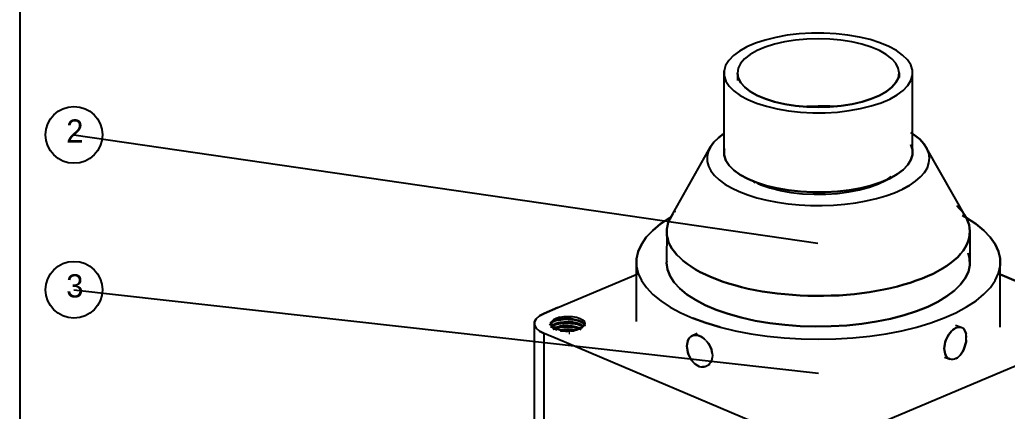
# Model space of a CAD drawing. Header units: millimetres. Extents: x 8 to 862, y 8 to 289.
# Drawn here: x 457.8 to 592.7, y 112.2 to 165.7 of the extents above; entities that cross this region are included whole.
import ezdxf

# ---------------------------------------------------------------- set-up
doc = ezdxf.new("R2010")
doc.units = ezdxf.units.MM
for name, color, linetype in [('BORDER', 7, 'Continuous'), ('NOTES', 7, 'Continuous'), ('OUTLINE', 7, 'Continuous')]:
    doc.layers.add(name, color=color, linetype=linetype)

msp = doc.modelspace()

# ---------------------------------------------------------------- linework, layer by layer
at = {"layer": 'BORDER'}
msp.add_line((457.76, 289.24), (457.76, 7.76), dxfattribs=at)
at = {"layer": 'NOTES'}
for centre in [(465.17, 149.93), (465.17, 128.76)]:
    msp.add_circle(centre, 3.88, dxfattribs=at)
at = {"layer": 'OUTLINE'}
for p, q in [((562.66, 163.53), (561.11, 163.25)), ((564.28, 163.72), (562.66, 163.53)), ((565.96, 163.82), (564.28, 163.72)), ((567.64, 163.83), (565.96, 163.82)), ((569.32, 163.74), (567.64, 163.83)), ((570.95, 163.56), (569.32, 163.74)), ((572.51, 163.29), (570.95, 163.56)), ((557.14, 161.95), (556.12, 161.38)), ((558.32, 162.46), (557.14, 161.95)), ((559.65, 162.89), (558.32, 162.46)), ((560.91, 162.31), (559.64, 161.91)), ((561.11, 163.25), (559.65, 162.89)), ((562.29, 162.63), (560.91, 162.31)), ((563.77, 162.87), (562.29, 162.63)), ((565.31, 163.01), (563.77, 162.87)), ((566.88, 163.06), (565.31, 163.01)), ((568.45, 163.01), (566.88, 163.06)), ((569.99, 162.87), (568.45, 163.01)), ((571.47, 162.64), (569.99, 162.87)), ((572.86, 162.32), (571.47, 162.64)), ((573.98, 162.94), (572.51, 163.29)), ((574.12, 161.92), (572.86, 162.32)), ((575.32, 162.51), (573.98, 162.94)), ((576.53, 162.01), (575.32, 162.51)), ((577.56, 161.45), (576.53, 162.01)), ((555.29, 160.76), (554.65, 160.1)), ((556.12, 161.38), (555.29, 160.76)), ((557.59, 160.91), (556.83, 160.32)), ((558.53, 161.44), (557.59, 160.91)), ((559.64, 161.91), (558.53, 161.44)), ((575.24, 161.45), (574.12, 161.92)), ((576.18, 160.92), (575.24, 161.45)), ((576.94, 160.33), (576.18, 160.92)), ((578.42, 160.83), (577.56, 161.45)), ((579.07, 160.17), (578.42, 160.83)), ((554.23, 159.41), (554.02, 158.7)), ((554.65, 160.1), (554.23, 159.41)), ((556.28, 159.69), (555.95, 159.04)), ((556.83, 160.32), (556.28, 159.69)), ((577.49, 159.71), (576.94, 160.33)), ((577.83, 159.06), (577.49, 159.71)), ((579.52, 159.49), (579.07, 160.17)), ((579.75, 158.78), (579.52, 159.49)), ((554.02, 158.7), (554.03, 157.99)), ((554.02, 147.85), (554.02, 158.7)), ((554.03, 157.99), (554.26, 157.28)), ((555.95, 159.04), (555.84, 158.38)), ((555.84, 158.38), (555.95, 157.72)), ((555.95, 157.72), (555.84, 158.38)), ((555.84, 158.38), (555.84, 157.34)), ((577.95, 158.39), (577.83, 159.06)), ((577.84, 157.73), (577.95, 158.39)), ((577.95, 158.39), (577.84, 157.73)), ((577.95, 158.39), (577.95, 157.77)), ((579.56, 157.36), (579.77, 158.07)), ((579.77, 158.07), (579.75, 158.78)), ((579.77, 147.22), (579.77, 158.07)), ((554.26, 157.28), (554.71, 156.6)), ((554.71, 156.6), (555.37, 155.94)), ((555.95, 157.72), (556.29, 157.06)), ((556.29, 157.06), (555.95, 157.72)), ((556.29, 157.06), (556.84, 156.44)), ((556.84, 156.44), (556.29, 157.06)), ((576.95, 156.45), (577.5, 157.08)), ((577.5, 157.08), (576.95, 156.45)), ((577.5, 157.08), (577.84, 157.73)), ((577.84, 157.73), (577.5, 157.08)), ((578.5, 156.01), (579.13, 156.67)), ((579.13, 156.67), (579.56, 157.36)), ((555.37, 155.94), (556.22, 155.32)), ((556.22, 155.32), (557.26, 154.76)), ((556.84, 156.44), (557.6, 155.85)), ((557.6, 155.85), (556.84, 156.44)), ((557.6, 155.85), (558.55, 155.32)), ((558.55, 155.32), (557.6, 155.85)), ((558.55, 155.32), (559.67, 154.85)), ((559.67, 154.85), (558.55, 155.32)), ((574.14, 154.86), (575.26, 155.33)), ((575.26, 155.33), (574.14, 154.86)), ((575.26, 155.33), (576.2, 155.86)), ((576.2, 155.86), (575.26, 155.33)), ((576.2, 155.86), (576.95, 156.45)), ((576.95, 156.45), (576.2, 155.86)), ((576.65, 154.82), (577.67, 155.39)), ((577.67, 155.39), (578.5, 156.01)), ((557.26, 154.76), (558.46, 154.26)), ((558.46, 154.26), (559.81, 153.83)), ((559.67, 154.85), (560.93, 154.45)), ((560.93, 154.45), (559.67, 154.85)), ((560.93, 154.45), (562.31, 154.13)), ((562.31, 154.13), (560.93, 154.45)), ((562.31, 154.13), (563.79, 153.9)), ((563.79, 153.9), (562.31, 154.13)), ((563.79, 153.9), (565.33, 153.76)), ((565.33, 153.76), (563.79, 153.9)), ((566.88, 153.87), (565.31, 153.82)), ((568.45, 153.83), (566.88, 153.87)), ((568.48, 153.76), (570.02, 153.91)), ((570.02, 153.91), (568.48, 153.76)), ((570.02, 153.91), (571.5, 154.14)), ((571.5, 154.14), (570.02, 153.91)), ((571.5, 154.14), (572.88, 154.46)), ((572.88, 154.46), (571.5, 154.14)), ((572.68, 153.52), (574.14, 153.88)), ((572.88, 154.46), (574.14, 154.86)), ((574.14, 154.86), (572.88, 154.46)), ((574.14, 153.88), (575.47, 154.31)), ((575.47, 154.31), (576.65, 154.82)), ((559.81, 153.83), (561.27, 153.48)), ((561.27, 153.48), (562.84, 153.21)), ((562.84, 153.21), (564.47, 153.03)), ((565.31, 153.82), (564.34, 153.74)), ((564.47, 153.03), (566.14, 152.95)), ((565.33, 153.76), (566.91, 153.71)), ((566.91, 153.71), (565.33, 153.76)), ((566.14, 152.95), (567.83, 152.95)), ((566.91, 153.71), (568.48, 153.76)), ((568.48, 153.76), (566.91, 153.71)), ((567.83, 152.95), (569.5, 153.05)), ((569.41, 153.74), (568.45, 153.83)), ((569.5, 153.05), (571.13, 153.24)), ((571.13, 153.24), (572.68, 153.52)), ((465.17, 149.93), (566.85, 135.11)), ((554, 150.1), (553.24, 149.52)), ((553.24, 149.52), (554, 150.1)), ((580.06, 149.91), (579.55, 150.24)), ((579.55, 150.24), (580.06, 149.91)), ((580.77, 149.32), (580.06, 149.91)), ((580.06, 149.91), (580.77, 149.32)), ((552.63, 148.91), (552.16, 148.28)), ((552.16, 148.28), (552.63, 148.91)), ((553.24, 149.52), (552.63, 148.91)), ((552.63, 148.91), (553.24, 149.52)), ((579.52, 148.63), (579.75, 147.93)), ((579.75, 147.93), (579.52, 148.63)), ((581.33, 148.7), (580.77, 149.32)), ((580.77, 149.32), (581.33, 148.7)), ((581.74, 148.06), (581.33, 148.7)), ((581.33, 148.7), (581.74, 148.06)), ((546.81, 138.84), (552.16, 148.28)), ((551.86, 147.63), (551.71, 146.98)), ((552.16, 148.28), (551.86, 147.63)), ((554.02, 147.85), (554.07, 148.03)), ((554.07, 148.03), (554.02, 147.85)), ((554.03, 147.14), (554.02, 147.85)), ((554.02, 147.85), (554.03, 147.14)), ((554.26, 146.43), (554.03, 147.14)), ((554.03, 147.14), (554.26, 146.43)), ((579.77, 147.22), (579.56, 146.51)), ((579.56, 146.51), (579.77, 147.22)), ((579.75, 147.93), (579.77, 147.22)), ((579.77, 147.22), (579.75, 147.93)), ((582, 147.41), (581.74, 148.06)), ((587.14, 138.54), (581.74, 148.06)), ((582.09, 146.75), (582, 147.41)), ((551.71, 146.98), (551.72, 146.31)), ((551.72, 146.31), (551.9, 145.66)), ((554.71, 145.74), (554.26, 146.43)), ((554.26, 146.43), (554.71, 145.74)), ((579.13, 145.82), (578.5, 145.16)), ((578.5, 145.16), (579.13, 145.82)), ((579.56, 146.51), (579.13, 145.82)), ((579.13, 145.82), (579.56, 146.51)), ((581.8, 145.44), (582.02, 146.09)), ((582.02, 146.09), (582.09, 146.75)), ((551.9, 145.66), (552.23, 145.01)), ((552.23, 145.01), (552.72, 144.38)), ((555.37, 145.09), (554.71, 145.74)), ((554.71, 145.74), (555.37, 145.09)), ((556.22, 144.47), (555.37, 145.09)), ((555.37, 145.09), (556.22, 144.47)), ((557.26, 143.91), (556.22, 144.47)), ((556.22, 144.47), (557.26, 143.91)), ((577.67, 144.54), (576.65, 143.97)), ((576.65, 143.97), (577.67, 144.54)), ((578.5, 145.16), (577.67, 144.54)), ((577.67, 144.54), (578.5, 145.16)), ((580.87, 144.18), (581.41, 144.8)), ((581.41, 144.8), (581.8, 145.44)), ((552.72, 144.38), (553.36, 143.78)), ((553.36, 143.78), (554.14, 143.21)), ((554.14, 143.21), (555.05, 142.67)), ((558.46, 143.41), (557.26, 143.91)), ((557.26, 143.91), (558.46, 143.41)), ((557.61, 143.79), (557.76, 143.7)), ((558.1, 143.52), (558.28, 143.44)), ((559.81, 142.98), (558.46, 143.41)), ((558.46, 143.41), (559.81, 142.98)), ((558.65, 143.28), (559.02, 143.11)), ((559.02, 143.11), (560.28, 142.68)), ((573.89, 142.8), (575.11, 143.25)), ((575.47, 143.46), (574.14, 143.02)), ((574.14, 143.02), (575.47, 143.46)), ((575.11, 143.25), (576.16, 143.76)), ((576.65, 143.97), (575.47, 143.46)), ((575.47, 143.46), (576.65, 143.97)), ((576.16, 143.76), (576.86, 144.22)), ((579.35, 143.02), (580.18, 143.58)), ((580.18, 143.58), (580.87, 144.18)), ((555.05, 142.67), (556.1, 142.18)), ((556.1, 142.18), (557.25, 141.73)), ((557.25, 141.73), (558.51, 141.34)), ((561.27, 142.63), (559.81, 142.98)), ((559.81, 142.98), (561.27, 142.63)), ((560.28, 142.68), (561.67, 142.33)), ((562.84, 142.36), (561.27, 142.63)), ((561.27, 142.63), (562.84, 142.36)), ((561.67, 142.33), (563.15, 142.07)), ((564.47, 142.18), (562.84, 142.36)), ((562.84, 142.36), (564.47, 142.18)), ((563.15, 142.07), (564.72, 141.89)), ((566.14, 142.09), (564.47, 142.18)), ((564.47, 142.18), (566.14, 142.09)), ((564.72, 141.89), (566.32, 141.81)), ((567.83, 142.1), (566.14, 142.09)), ((566.14, 142.09), (567.83, 142.1)), ((566.32, 141.81), (567.94, 141.82)), ((569.5, 142.19), (567.83, 142.1)), ((567.83, 142.1), (569.5, 142.19)), ((567.94, 141.82), (569.53, 141.93)), ((571.13, 142.38), (569.5, 142.19)), ((569.5, 142.19), (571.13, 142.38)), ((569.53, 141.93), (571.08, 142.13)), ((571.08, 142.13), (572.54, 142.42)), ((572.68, 142.66), (571.13, 142.38)), ((571.13, 142.38), (572.68, 142.66)), ((572.54, 142.42), (573.89, 142.8)), ((574.14, 143.02), (572.68, 142.66)), ((572.68, 142.66), (574.14, 143.02)), ((576.12, 141.59), (577.31, 142.02)), ((577.31, 142.02), (578.39, 142.5)), ((579.35, 143.02), (578.39, 142.5)), ((578.39, 142.5), (579.35, 143.02)), ((558.51, 141.34), (559.86, 141)), ((559.86, 141), (561.28, 140.73)), ((561.28, 140.73), (562.77, 140.51)), ((562.77, 140.51), (564.29, 140.37)), ((564.29, 140.37), (565.85, 140.29)), ((568.97, 140.34), (570.51, 140.46)), ((570.51, 140.46), (572.01, 140.65)), ((572.01, 140.65), (573.45, 140.9)), ((573.45, 140.9), (574.83, 141.22)), ((574.83, 141.22), (576.12, 141.59)), ((546.81, 138.84), (547.02, 139.13)), ((547.02, 139.13), (546.81, 138.84)), ((547.23, 139.41), (547.34, 139.56)), ((547.34, 139.56), (547.23, 139.41)), ((565.85, 140.29), (567.41, 140.28)), ((567.41, 140.28), (568.97, 140.34)), ((585.81, 140.25), (586.2, 139.83)), ((586.2, 139.83), (585.81, 140.25)), ((586.2, 139.83), (586.58, 139.41)), ((586.58, 139.41), (586.2, 139.83)), ((586.58, 139.41), (586.86, 138.98)), ((586.86, 138.98), (586.58, 139.41)), ((545.34, 137.75), (544.26, 136.86)), ((544.26, 136.86), (545.34, 137.75)), ((546.61, 138.59), (545.34, 137.75)), ((545.34, 137.75), (546.61, 138.59)), ((546.29, 137.51), (546.39, 137.95)), ((546.39, 137.95), (546.29, 137.51)), ((546.39, 137.95), (546.6, 138.4)), ((546.6, 138.4), (546.39, 137.95)), ((546.6, 138.4), (546.81, 138.84)), ((546.81, 138.84), (546.6, 138.4)), ((546.8, 138.69), (546.61, 138.59)), ((546.61, 138.59), (546.8, 138.69)), ((587.13, 138.61), (586.58, 138.91)), ((586.58, 138.91), (587.13, 138.61)), ((586.86, 138.98), (587.14, 138.54)), ((587.14, 138.54), (586.86, 138.98)), ((588.41, 137.77), (587.13, 138.61)), ((587.13, 138.61), (588.41, 137.77)), ((587.14, 138.54), (587.32, 138.1)), ((587.32, 138.1), (587.14, 138.54)), ((587.32, 138.1), (587.49, 137.65)), ((587.49, 137.65), (587.32, 138.1)), ((589.5, 136.88), (588.41, 137.77)), ((588.41, 137.77), (589.5, 136.88)), ((544.26, 136.86), (543.38, 135.93)), ((543.38, 135.93), (544.26, 136.86)), ((546.19, 137.06), (546.17, 132.43)), ((546.19, 137.06), (546.29, 137.51)), ((546.29, 137.51), (546.19, 137.06)), ((546.2, 136.61), (546.19, 137.06)), ((546.19, 137.06), (546.2, 136.61)), ((546.2, 136.16), (546.2, 136.61)), ((546.2, 136.61), (546.2, 136.16)), ((587.49, 137.65), (587.55, 137.2)), ((587.55, 137.2), (587.49, 137.65)), ((587.55, 137.2), (587.62, 136.75)), ((587.62, 136.75), (587.55, 137.2)), ((587.62, 136.75), (587.57, 136.3)), ((587.57, 136.3), (587.62, 136.75)), ((587.62, 136.75), (587.6, 132.13)), ((590.38, 135.96), (589.5, 136.88)), ((589.5, 136.88), (590.38, 135.96)), ((542.72, 134.97), (542.27, 133.99)), ((542.27, 133.99), (542.72, 134.97)), ((543.38, 135.93), (542.72, 134.97)), ((542.72, 134.97), (543.38, 135.93)), ((546.32, 135.71), (546.2, 136.16)), ((546.2, 136.16), (546.32, 135.71)), ((546.44, 135.26), (546.32, 135.71)), ((546.32, 135.71), (546.44, 135.26)), ((546.67, 134.82), (546.44, 135.26)), ((546.44, 135.26), (546.67, 134.82)), ((587.21, 134.96), (586.95, 134.52)), ((586.95, 134.52), (587.21, 134.96)), ((587.37, 135.41), (587.21, 134.96)), ((587.21, 134.96), (587.37, 135.41)), ((587.52, 135.85), (587.37, 135.41)), ((587.37, 135.41), (587.52, 135.85)), ((587.57, 136.3), (587.52, 135.85)), ((587.52, 135.85), (587.57, 136.3)), ((591.05, 135), (590.38, 135.96)), ((590.38, 135.96), (591.05, 135)), ((591.51, 134.01), (591.05, 135)), ((591.05, 135), (591.51, 134.01)), ((542.27, 133.99), (542.05, 132.99)), ((542.05, 132.99), (542.27, 133.99)), ((546.9, 134.38), (546.67, 134.82)), ((546.67, 134.82), (546.9, 134.38)), ((547.23, 133.95), (546.9, 134.38)), ((546.9, 134.38), (547.23, 133.95)), ((547.56, 133.52), (547.23, 133.95)), ((547.23, 133.95), (547.56, 133.52)), ((586.32, 133.66), (585.95, 133.24)), ((585.95, 133.24), (586.32, 133.66)), ((586.69, 134.09), (586.32, 133.66)), ((586.32, 133.66), (586.69, 134.09)), ((586.95, 134.52), (586.69, 134.09)), ((586.69, 134.09), (586.95, 134.52)), ((587.58, 133.03), (587.39, 133.75)), ((587.39, 133.75), (587.58, 133.03)), ((591.73, 133.02), (591.51, 134.01)), ((591.51, 134.01), (591.73, 133.02)), ((542.05, 132.99), (542.05, 131.99)), ((542.05, 124.44), (542.05, 132.99)), ((546.19, 132.61), (546.17, 132.43)), ((546.17, 132.43), (546.19, 132.61)), ((546.17, 132.43), (546.3, 131.53)), ((546.3, 131.53), (546.17, 132.43)), ((548, 133.11), (547.56, 133.52)), ((547.56, 133.52), (548, 133.11)), ((548.43, 132.7), (548, 133.11)), ((548, 133.11), (548.43, 132.7)), ((548.97, 132.31), (548.43, 132.7)), ((548.43, 132.7), (548.97, 132.31)), ((549.5, 131.92), (548.97, 132.31)), ((548.97, 132.31), (549.5, 131.92)), ((585.01, 132.43), (584.45, 132.05)), ((584.45, 132.05), (585.01, 132.43)), ((585.48, 132.83), (585.01, 132.43)), ((585.01, 132.43), (585.48, 132.83)), ((585.95, 133.24), (585.48, 132.83)), ((585.48, 132.83), (585.95, 133.24)), ((587.6, 132.13), (587.58, 133.03)), ((587.58, 133.03), (587.6, 132.13)), ((591.74, 132.02), (591.73, 133.02)), ((591.73, 133.02), (591.74, 132.02)), ((531.31, 126.32), (542.22, 130.93)), ((542.05, 131.99), (542.28, 131)), ((542.28, 131), (542.73, 130.01)), ((546.3, 131.53), (546.64, 130.64)), ((546.64, 130.64), (546.3, 131.53)), ((550.12, 131.55), (549.5, 131.92)), ((549.5, 131.92), (550.12, 131.55)), ((550.75, 131.19), (550.12, 131.55)), ((550.12, 131.55), (550.75, 131.19)), ((551.46, 130.85), (550.75, 131.19)), ((550.75, 131.19), (551.46, 130.85)), ((582.57, 130.95), (581.84, 130.63)), ((581.84, 130.63), (582.57, 130.95)), ((583.23, 131.31), (582.57, 130.95)), ((582.57, 130.95), (583.23, 131.31)), ((583.88, 131.66), (583.23, 131.31)), ((583.23, 131.31), (583.88, 131.66)), ((584.45, 132.05), (583.88, 131.66)), ((583.88, 131.66), (584.45, 132.05)), ((586.98, 130.34), (587.4, 131.23)), ((587.4, 131.23), (586.98, 130.34)), ((587.4, 131.23), (587.6, 132.13)), ((587.6, 132.13), (587.4, 131.23)), ((591.07, 130.04), (591.51, 131.02)), ((604.35, 125.53), (591.49, 130.97)), ((591.49, 130.97), (604.35, 125.53)), ((591.51, 131.02), (591.74, 132.02)), ((591.74, 123.67), (591.74, 132.02)), ((542.73, 130.01), (543.4, 129.05)), ((546.64, 130.64), (547.2, 129.77)), ((547.2, 129.77), (546.64, 130.64)), ((547.2, 129.77), (547.97, 128.93)), ((547.97, 128.93), (547.2, 129.77)), ((552.17, 130.51), (551.46, 130.85)), ((551.46, 130.85), (552.17, 130.51)), ((552.96, 130.21), (552.17, 130.51)), ((552.17, 130.51), (552.96, 130.21)), ((553.75, 129.91), (552.96, 130.21)), ((552.96, 130.21), (553.75, 129.91)), ((554.61, 129.64), (553.75, 129.91)), ((553.75, 129.91), (554.61, 129.64)), ((555.47, 129.37), (554.61, 129.64)), ((554.61, 129.64), (555.47, 129.37)), ((579.47, 129.72), (578.59, 129.46)), ((578.59, 129.46), (579.47, 129.72)), ((580.28, 130.01), (579.47, 129.72)), ((579.47, 129.72), (580.28, 130.01)), ((581.1, 130.3), (580.28, 130.01)), ((580.28, 130.01), (581.1, 130.3)), ((581.84, 130.63), (581.1, 130.3)), ((581.1, 130.3), (581.84, 130.63)), ((586.35, 129.48), (586.98, 130.34)), ((586.98, 130.34), (586.35, 129.48)), ((590.41, 129.08), (591.07, 130.04)), ((465.17, 128.76), (566.94, 117.37)), ((543.4, 129.05), (544.28, 128.13)), ((547.97, 128.93), (548.94, 128.13)), ((548.94, 128.13), (547.97, 128.93)), ((556.39, 129.14), (555.47, 129.37)), ((555.47, 129.37), (556.39, 129.14)), ((557.31, 128.91), (556.39, 129.14)), ((556.39, 129.14), (557.31, 128.91)), ((558.27, 128.73), (557.31, 128.91)), ((557.31, 128.91), (558.27, 128.73)), ((559.24, 128.54), (558.27, 128.73)), ((558.27, 128.73), (559.24, 128.54)), ((560.26, 128.39), (559.24, 128.54)), ((559.24, 128.54), (560.26, 128.39)), ((561.27, 128.25), (560.26, 128.39)), ((560.26, 128.39), (561.27, 128.25)), ((562.31, 128.15), (561.27, 128.25)), ((561.27, 128.25), (562.31, 128.15)), ((572.84, 128.3), (571.82, 128.17)), ((571.82, 128.17), (572.84, 128.3)), ((573.87, 128.43), (572.84, 128.3)), ((572.84, 128.3), (573.87, 128.43)), ((574.85, 128.61), (573.87, 128.43)), ((573.87, 128.43), (574.85, 128.61)), ((575.84, 128.78), (574.85, 128.61)), ((574.85, 128.61), (575.84, 128.78)), ((576.77, 128.99), (575.84, 128.78)), ((575.84, 128.78), (576.77, 128.99)), ((577.71, 129.21), (576.77, 128.99)), ((576.77, 128.99), (577.71, 129.21)), ((578.59, 129.46), (577.71, 129.21)), ((577.71, 129.21), (578.59, 129.46)), ((584.47, 127.87), (585.51, 128.65)), ((585.51, 128.65), (584.47, 127.87)), ((585.51, 128.65), (586.35, 129.48)), ((586.35, 129.48), (585.51, 128.65)), ((589.53, 128.15), (590.41, 129.08)), ((544.28, 128.13), (545.37, 127.24)), ((545.37, 127.24), (546.65, 126.4)), ((548.94, 128.13), (550.1, 127.37)), ((550.1, 127.37), (548.94, 128.13)), ((550.1, 127.37), (551.44, 126.67)), ((551.44, 126.67), (550.1, 127.37)), ((563.35, 128.05), (562.31, 128.15)), ((562.31, 128.15), (563.35, 128.05)), ((564.41, 128), (563.35, 128.05)), ((563.35, 128.05), (564.41, 128)), ((565.47, 127.94), (564.41, 128)), ((564.41, 128), (565.47, 127.94)), ((566.53, 127.93), (565.47, 127.94)), ((565.47, 127.94), (566.53, 127.93)), ((567.6, 127.93), (566.53, 127.93)), ((566.53, 127.93), (567.6, 127.93)), ((568.66, 127.96), (567.6, 127.93)), ((567.6, 127.93), (568.66, 127.96)), ((569.73, 128), (568.66, 127.96)), ((568.66, 127.96), (569.73, 128)), ((570.77, 128.09), (569.73, 128)), ((569.73, 128), (570.77, 128.09)), ((571.82, 128.17), (570.77, 128.09)), ((570.77, 128.09), (571.82, 128.17)), ((581.86, 126.44), (583.25, 127.13)), ((583.25, 127.13), (581.86, 126.44)), ((583.25, 127.13), (584.47, 127.87)), ((584.47, 127.87), (583.25, 127.13)), ((587.17, 126.42), (588.45, 127.26)), ((588.45, 127.26), (589.53, 128.15)), ((529.44, 125.53), (528.8, 125.19)), ((528.8, 125.19), (529.44, 125.53)), ((529.44, 125.53), (531.31, 126.32)), ((531.31, 126.32), (529.44, 125.53)), ((546.65, 126.4), (548.12, 125.61)), ((548.12, 125.61), (549.75, 124.89)), ((551.44, 126.67), (552.94, 126.03)), ((552.94, 126.03), (551.44, 126.67)), ((552.94, 126.03), (554.59, 125.46)), ((554.59, 125.46), (552.94, 126.03)), ((578.61, 125.28), (580.3, 125.83)), ((580.3, 125.83), (578.61, 125.28)), ((580.3, 125.83), (581.86, 126.44)), ((581.86, 126.44), (580.3, 125.83)), ((584.08, 124.91), (585.71, 125.63)), ((585.71, 125.63), (587.17, 126.42)), ((528.35, 124.8), (528.12, 124.38)), ((528.12, 124.38), (528.35, 124.8)), ((528.12, 124.38), (528.12, 123.94)), ((528.12, 123.94), (528.12, 124.38)), ((528.8, 125.19), (528.35, 124.8)), ((528.35, 124.8), (528.8, 125.19)), ((530.17, 123.99), (530.43, 124.24)), ((530.43, 124.24), (530.17, 123.99)), ((530.41, 124.27), (530.27, 124.18)), ((530.27, 124.18), (530.41, 124.27)), ((530.4, 124.16), (530.47, 124.41)), ((530.47, 124.41), (530.4, 124.16)), ((530.84, 124.45), (530.43, 124.24)), ((530.59, 124.4), (530.45, 124.3)), ((530.45, 124.3), (530.59, 124.4)), ((530.47, 124.41), (530.7, 124.64)), ((530.7, 124.64), (530.47, 124.41)), ((530.53, 124.26), (530.67, 124.38)), ((530.67, 124.38), (530.53, 124.26)), ((530.86, 124.51), (530.62, 124.41)), ((530.62, 124.41), (530.86, 124.51)), ((530.7, 124.64), (531.07, 124.84)), ((531.07, 124.84), (530.7, 124.64)), ((530.7, 124.01), (531.07, 124.19)), ((530.72, 124.41), (530.87, 124.49)), ((530.87, 124.49), (530.72, 124.41)), ((531.38, 124.6), (530.84, 124.45)), ((531.03, 124.58), (530.9, 124.52)), ((530.9, 124.52), (531.03, 124.58)), ((530.91, 124.52), (531.08, 124.58)), ((531.08, 124.58), (530.91, 124.52)), ((531.22, 124.64), (531.03, 124.58)), ((531.21, 124.62), (531.03, 124.58)), ((531.07, 124.84), (531.55, 125)), ((531.55, 125), (531.07, 124.84)), ((531.07, 124.19), (531.54, 124.32)), ((531.11, 124.59), (531.22, 124.64)), ((531.22, 124.64), (531.11, 124.59)), ((531.45, 124.18), (531.17, 124.09)), ((531.39, 124.66), (531.21, 124.62)), ((531.22, 124.64), (531.38, 124.68)), ((531.38, 124.68), (531.22, 124.64)), ((531.66, 124.18), (531.37, 124.14)), ((532.01, 124.17), (531.37, 124.08)), ((531.38, 124.68), (531.49, 124.71)), ((531.49, 124.71), (531.38, 124.68)), ((531.38, 124.6), (532.02, 124.69)), ((532.02, 124.69), (531.38, 124.6)), ((531.56, 124.7), (531.39, 124.66)), ((531.55, 125), (532.1, 125.1)), ((531.55, 124.72), (531.7, 124.74)), ((531.7, 124.74), (531.55, 124.72)), ((531.55, 124.33), (532.1, 124.4)), ((531.55, 124.19), (531.76, 124.23)), ((531.76, 124.23), (531.55, 124.19)), ((531.89, 124.77), (531.56, 124.7)), ((531.89, 124.77), (531.59, 124.71)), ((531.95, 124.74), (531.59, 124.71)), ((531.97, 124.23), (531.66, 124.18)), ((531.7, 124.74), (531.89, 124.77)), ((531.89, 124.77), (531.7, 124.74)), ((531.77, 124.24), (532.1, 124.27)), ((532.1, 124.27), (531.77, 124.24)), ((531.89, 124.77), (532.04, 124.78)), ((532.04, 124.78), (531.89, 124.77)), ((532.01, 124.17), (532.68, 124.19)), ((532.68, 124.19), (532.01, 124.17)), ((532.21, 124.77), (532.02, 124.75)), ((532.69, 124.71), (532.02, 124.69)), ((532.45, 124.25), (532.04, 124.23)), ((532.1, 125.1), (532.7, 125.13)), ((532.1, 124.79), (532.21, 124.8)), ((532.21, 124.8), (532.1, 124.79)), ((532.1, 124.4), (532.69, 124.41)), ((532.48, 124.28), (532.18, 124.28)), ((532.21, 124.8), (532.4, 124.8)), ((532.4, 124.8), (532.21, 124.8)), ((532.35, 124.77), (532.21, 124.77)), ((532.69, 124.77), (532.35, 124.77)), ((532.4, 124.8), (532.65, 124.81)), ((532.65, 124.81), (532.4, 124.8)), ((532.6, 124.25), (532.45, 124.25)), ((532.7, 124.28), (532.51, 124.29)), ((532.85, 124.24), (532.68, 124.25)), ((532.68, 124.19), (533.35, 124.13)), ((533.35, 124.13), (532.68, 124.19)), ((532.69, 124.71), (533.36, 124.65)), ((533.36, 124.65), (532.69, 124.71)), ((532.7, 125.13), (533.29, 125.1)), ((532.7, 124.41), (533.28, 124.36)), ((532.7, 124.28), (532.83, 124.27)), ((532.83, 124.27), (532.7, 124.28)), ((532.75, 124.8), (532.98, 124.79)), ((532.98, 124.79), (532.75, 124.8)), ((532.83, 124.27), (532.95, 124.27)), ((532.95, 124.27), (532.83, 124.27)), ((533.16, 124.73), (532.84, 124.77)), ((533.24, 124.21), (532.85, 124.24)), ((532.85, 124.24), (533.24, 124.21)), ((532.95, 124.27), (533.19, 124.24)), ((533.19, 124.24), (532.95, 124.27)), ((532.98, 124.79), (533.11, 124.77)), ((533.11, 124.77), (532.98, 124.79)), ((533.11, 124.77), (533.29, 124.75)), ((533.29, 124.75), (533.11, 124.77)), ((533.36, 124.71), (533.16, 124.73)), ((533.29, 125.1), (533.85, 125)), ((533.29, 124.75), (533.41, 124.73)), ((533.41, 124.73), (533.29, 124.75)), ((533.29, 124.36), (533.85, 124.24)), ((533.29, 124.23), (533.54, 124.18)), ((533.54, 124.18), (533.29, 124.23)), ((533.65, 124.14), (533.35, 124.19)), ((533.49, 124.7), (533.36, 124.71)), ((534, 124.52), (533.36, 124.65)), ((533.46, 124.72), (533.72, 124.66)), ((533.72, 124.66), (533.46, 124.72)), ((533.54, 124.18), (533.7, 124.15)), ((533.7, 124.15), (533.54, 124.18)), ((533.94, 124.59), (533.56, 124.68)), ((533.56, 124.68), (533.94, 124.59)), ((533.84, 124.63), (534.1, 124.55)), ((534.1, 124.55), (533.84, 124.63)), ((533.84, 124.63), (534.09, 124.56)), ((533.85, 125), (534.33, 124.84)), ((534.32, 124.07), (533.85, 124.24)), ((533.85, 124.24), (534.32, 124.07)), ((534.54, 124.32), (534, 124.52)), ((534.29, 124.48), (534.09, 124.56)), ((534.09, 124.56), (534.29, 124.48)), ((534.1, 124.55), (534.33, 124.45)), ((534.33, 124.45), (534.1, 124.55)), ((534.54, 124.39), (534.29, 124.48)), ((534.29, 124.48), (534.54, 124.39)), ((534.33, 124.84), (534.69, 124.64)), ((534.37, 124.43), (534.59, 124.3)), ((534.59, 124.3), (534.37, 124.43)), ((534.54, 124.32), (534.96, 124.08)), ((534.96, 124.08), (534.54, 124.32)), ((534.84, 124.21), (534.59, 124.36)), ((534.59, 124.36), (534.84, 124.21)), ((534.69, 124.64), (534.92, 124.41)), ((534.69, 124.23), (534.78, 124.15)), ((534.78, 124.15), (534.69, 124.23)), ((534.94, 124.15), (534.84, 124.21)), ((534.84, 124.21), (534.94, 124.15)), ((534.92, 124.41), (535, 124.16)), ((551.54, 124.24), (549.75, 124.89)), ((549.75, 124.89), (551.54, 124.24)), ((553.47, 123.66), (551.54, 124.24)), ((551.54, 124.24), (553.47, 123.66)), ((554.59, 125.46), (556.37, 124.96)), ((556.37, 124.96), (554.59, 125.46)), ((556.37, 124.96), (558.26, 124.54)), ((558.26, 124.54), (556.37, 124.96)), ((558.26, 124.54), (560.25, 124.21)), ((560.25, 124.21), (558.26, 124.54)), ((560.25, 124.21), (562.3, 123.96)), ((562.3, 123.96), (560.25, 124.21)), ((572.85, 124.12), (574.86, 124.42)), ((574.86, 124.42), (572.85, 124.12)), ((574.86, 124.42), (576.78, 124.81)), ((576.78, 124.81), (574.86, 124.42)), ((576.78, 124.81), (578.61, 125.28)), ((578.61, 125.28), (576.78, 124.81)), ((580.37, 123.67), (582.29, 124.25)), ((582.29, 124.25), (584.08, 124.91)), ((528.12, 123.94), (528.35, 123.51)), ((528.35, 123.51), (528.12, 123.94)), ((528.12, 110.58), (528.12, 123.94)), ((528.35, 123.51), (528.8, 123.12)), ((528.8, 123.12), (528.35, 123.51)), ((528.8, 123.12), (529.44, 122.78)), ((529.44, 122.78), (528.8, 123.12)), ((530.47, 123.91), (530.4, 124.16)), ((530.4, 123.97), (530.4, 124.16)), ((530.4, 124.16), (530.47, 123.91)), ((530.4, 123.97), (530.43, 124.11)), ((530.43, 124.11), (530.4, 123.97)), ((530.42, 123.84), (530.4, 123.96)), ((530.4, 123.96), (530.42, 123.84)), ((530.4, 123.57), (530.47, 123.8)), ((530.48, 123.73), (530.42, 123.84)), ((530.42, 123.84), (530.48, 123.73)), ((530.47, 123.8), (530.42, 123.56)), ((530.43, 123.71), (530.84, 123.92)), ((530.84, 123.92), (530.43, 123.71)), ((530.44, 123.64), (530.47, 123.8)), ((530.47, 123.8), (530.7, 124.01)), ((530.7, 123.67), (530.47, 123.91)), ((530.47, 123.91), (530.7, 123.67)), ((530.69, 123.91), (530.48, 123.82)), ((530.48, 123.82), (530.69, 123.91)), ((530.64, 123.57), (530.52, 123.67)), ((530.52, 123.67), (530.64, 123.57)), ((530.55, 123.76), (530.65, 123.85)), ((530.65, 123.85), (530.55, 123.76)), ((530.72, 123.42), (530.61, 123.36)), ((530.61, 123.36), (530.72, 123.42)), ((530.84, 123.99), (530.69, 123.91)), ((530.69, 123.91), (530.84, 123.99)), ((530.83, 123.4), (530.69, 123.33)), ((531.06, 123.67), (530.7, 123.49)), ((531.07, 123.47), (530.7, 123.67)), ((530.7, 123.49), (531.06, 123.67)), ((530.7, 123.67), (531.07, 123.47)), ((530.89, 123.99), (530.71, 123.88)), ((530.71, 123.88), (530.89, 123.99)), ((530.83, 123.45), (530.71, 123.52)), ((530.71, 123.52), (530.83, 123.45)), ((531.07, 123.54), (530.74, 123.42)), ((530.84, 123.46), (530.74, 123.42)), ((530.98, 123.5), (530.81, 123.42)), ((530.81, 123.42), (530.98, 123.5)), ((531.36, 123.55), (530.83, 123.4)), ((531.37, 124.08), (530.84, 123.92)), ((531.09, 123.55), (530.84, 123.46)), ((531.07, 123.54), (530.84, 123.46)), ((531.04, 123.53), (530.84, 123.46)), ((531.12, 124.08), (530.85, 123.99)), ((530.96, 124.03), (530.85, 123.99)), ((531.06, 123.34), (530.89, 123.41)), ((530.89, 123.41), (531.06, 123.34)), ((531.07, 124.06), (530.92, 124)), ((530.92, 124), (531.07, 124.06)), ((531.29, 124.12), (530.96, 124.03)), ((530.96, 124.03), (531.29, 124.12)), ((531.35, 123.63), (531.04, 123.53)), ((531.2, 123.58), (531.04, 123.53)), ((531.04, 123.53), (531.2, 123.58)), ((531.07, 123.67), (531.53, 123.8)), ((531.55, 123.31), (531.07, 123.47)), ((531.07, 123.47), (531.55, 123.31)), ((531.09, 123.55), (531.23, 123.59)), ((531.23, 123.59), (531.09, 123.55)), ((531.22, 123.29), (531.12, 123.32)), ((531.12, 123.32), (531.22, 123.29)), ((531.35, 123.63), (531.2, 123.58)), ((531.37, 123.61), (531.2, 123.58)), ((531.23, 123.59), (531.35, 123.63)), ((531.35, 123.63), (531.23, 123.59)), ((531.35, 123.63), (531.53, 123.67)), ((531.53, 123.67), (531.35, 123.63)), ((531.99, 123.64), (531.36, 123.55)), ((531.74, 123.68), (531.37, 123.61)), ((532.09, 123.88), (531.55, 123.8)), ((531.55, 123.8), (532.09, 123.88)), ((531.73, 123.71), (531.55, 123.67)), ((531.55, 123.28), (532.08, 123.36)), ((532.1, 123.22), (531.55, 123.31)), ((531.55, 123.31), (532.1, 123.22)), ((531.61, 123.16), (531.94, 123.21)), ((531.94, 123.21), (531.61, 123.16)), ((531.76, 123.17), (531.64, 123.19)), ((531.64, 123.19), (531.76, 123.17)), ((531.86, 123.72), (531.73, 123.71)), ((531.98, 123.15), (531.76, 123.17)), ((531.76, 123.17), (531.98, 123.15)), ((532, 123.7), (531.78, 123.69)), ((531.86, 123.72), (532.05, 123.74)), ((532.05, 123.74), (531.86, 123.72)), ((532.1, 123.13), (531.98, 123.15)), ((531.98, 123.15), (532.1, 123.13)), ((532.67, 123.67), (531.99, 123.64)), ((532.14, 123.71), (532, 123.7)), ((532.1, 123.88), (532.68, 123.89)), ((532.1, 123.36), (532.67, 123.37)), ((532.1, 123.23), (532.29, 123.24)), ((532.29, 123.24), (532.1, 123.23)), ((532.7, 123.18), (532.1, 123.22)), ((532.1, 123.22), (532.7, 123.18)), ((532.41, 123.73), (532.14, 123.71)), ((532.33, 123.12), (532.18, 123.13)), ((532.18, 123.13), (532.33, 123.12)), ((532.48, 123.76), (532.21, 123.75)), ((532.51, 123.11), (532.33, 123.12)), ((532.33, 123.12), (532.51, 123.11)), ((532.34, 123.24), (532.65, 123.24)), ((532.65, 123.24), (532.34, 123.24)), ((532.54, 123.73), (532.41, 123.73)), ((532.69, 123.12), (532.51, 123.11)), ((532.51, 123.11), (532.69, 123.12)), ((532.67, 123.72), (532.54, 123.73)), ((532.7, 123.76), (532.56, 123.76)), ((532.95, 123.71), (532.67, 123.72)), ((532.67, 123.67), (533.34, 123.61)), ((533.34, 123.61), (532.67, 123.67)), ((532.7, 123.89), (533.27, 123.84)), ((532.7, 123.76), (532.81, 123.76)), ((532.81, 123.76), (532.7, 123.76)), ((532.7, 123.37), (533.26, 123.32)), ((533.29, 123.22), (532.7, 123.18)), ((532.7, 123.18), (533.29, 123.22)), ((532.95, 123.13), (532.7, 123.12)), ((532.7, 123.12), (532.95, 123.13)), ((533, 123.22), (532.78, 123.24)), ((532.8, 122.83), (532.94, 122.84)), ((532.94, 122.84), (532.8, 122.83)), ((532.81, 123.76), (532.92, 123.74)), ((532.92, 123.74), (532.81, 123.76)), ((532.92, 123.74), (533.25, 123.71)), ((533.25, 123.71), (532.92, 123.74)), ((533.12, 123.21), (533, 123.22)), ((533.28, 123.17), (533.04, 123.14)), ((533.04, 123.14), (533.28, 123.17)), ((533.33, 123.67), (533.05, 123.71)), ((533.29, 123.18), (533.12, 123.21)), ((533.29, 123.84), (533.83, 123.72)), ((533.29, 123.71), (533.57, 123.66)), ((533.57, 123.66), (533.29, 123.71)), ((533.29, 123.31), (533.47, 123.28)), ((533.29, 123.22), (533.85, 123.31)), ((533.85, 123.31), (533.29, 123.22)), ((533.4, 123.19), (533.29, 123.18)), ((533.29, 123.18), (533.4, 123.19)), ((533.98, 123.48), (533.34, 123.61)), ((533.99, 124), (533.35, 124.13)), ((533.69, 123.61), (533.35, 123.66)), ((533.36, 123.17), (533.54, 123.14)), ((533.54, 123.14), (533.36, 123.17)), ((533.4, 123.19), (533.7, 123.25)), ((533.62, 123.64), (533.84, 123.58)), ((533.84, 123.58), (533.62, 123.64)), ((533.87, 124.1), (533.65, 124.14)), ((533.65, 124.14), (533.87, 124.1)), ((533.7, 124.15), (533.85, 124.11)), ((533.85, 124.11), (533.7, 124.15)), ((533.85, 123.3), (533.74, 123.27)), ((533.74, 123.27), (533.85, 123.3)), ((533.97, 123.54), (533.75, 123.6)), ((533.84, 123.58), (533.95, 123.56)), ((533.95, 123.56), (533.84, 123.58)), ((533.85, 123.72), (534.31, 123.55)), ((533.85, 123.31), (534.33, 123.47)), ((534.33, 123.47), (533.85, 123.31)), ((533.99, 123.34), (533.85, 123.3)), ((533.85, 123.3), (533.99, 123.34)), ((533.99, 124.07), (533.87, 124.1)), ((533.98, 124.06), (533.87, 124.1)), ((533.96, 123.55), (534.23, 123.45)), ((534.23, 123.45), (533.96, 123.55)), ((533.96, 123.55), (534.25, 123.46)), ((534.11, 123.5), (533.97, 123.54)), ((533.98, 123.48), (534.16, 123.41)), ((534.16, 123.41), (533.98, 123.48)), ((534.17, 124), (533.99, 124.07)), ((534.53, 123.81), (533.99, 124)), ((534.37, 123.94), (534.03, 124.04)), ((534.17, 124), (534.03, 124.04)), ((534.03, 124.04), (534.37, 123.94)), ((534.33, 123.47), (534.05, 123.36)), ((534.05, 123.36), (534.33, 123.47)), ((534.25, 123.46), (534.11, 123.5)), ((534.33, 123.93), (534.17, 124)), ((534.17, 124), (534.33, 123.93)), ((534.32, 123.54), (534.5, 123.43)), ((534.32, 123.41), (534.48, 123.33)), ((534.33, 124.06), (534.69, 123.84)), ((534.33, 123.93), (534.42, 123.88)), ((534.42, 123.88), (534.33, 123.93)), ((534.69, 123.67), (534.33, 123.47)), ((534.33, 123.47), (534.69, 123.67)), ((534.33, 123.47), (534.33, 123.27)), ((534.44, 123.34), (534.33, 123.47)), ((534.33, 123.27), (534.33, 123.47)), ((534.33, 123.47), (534.44, 123.34)), ((534.52, 123.86), (534.4, 123.93)), ((534.4, 123.93), (534.52, 123.86)), ((534.55, 123.81), (534.42, 123.88)), ((534.42, 123.88), (534.55, 123.81)), ((534.65, 123.8), (534.52, 123.86)), ((534.52, 123.86), (534.65, 123.8)), ((534.67, 123.72), (534.53, 123.81)), ((534.63, 123.74), (534.55, 123.81)), ((534.55, 123.81), (534.63, 123.74)), ((534.74, 123.75), (534.65, 123.8)), ((534.65, 123.8), (534.74, 123.75)), ((534.68, 123.71), (534.77, 123.64)), ((534.77, 123.64), (534.68, 123.71)), ((534.92, 123.91), (534.69, 123.67)), ((534.69, 123.67), (534.92, 123.91)), ((534.79, 124.14), (534.9, 123.99)), ((534.9, 123.99), (534.79, 124.14)), ((535, 124.16), (534.92, 123.91)), ((534.92, 123.91), (535, 124.16)), ((534.93, 123.95), (534.98, 123.83)), ((534.98, 123.83), (534.93, 123.95)), ((534.99, 123.79), (535, 124.16)), ((553.47, 123.66), (555.53, 123.16)), ((555.53, 123.16), (557.68, 122.74)), ((562.3, 123.96), (564.4, 123.81)), ((564.4, 123.81), (562.3, 123.96)), ((564.4, 123.81), (566.53, 123.75)), ((566.53, 123.75), (564.4, 123.81)), ((566.53, 123.75), (568.67, 123.78)), ((568.67, 123.78), (566.53, 123.75)), ((568.67, 123.78), (570.78, 123.9)), ((570.78, 123.9), (568.67, 123.78)), ((570.78, 123.9), (572.85, 124.12)), ((572.85, 124.12), (570.78, 123.9)), ((576.17, 122.75), (578.32, 123.17)), ((578.32, 123.17), (580.37, 123.67)), ((584.75, 122.67), (584.92, 122.9)), ((584.92, 122.9), (584.75, 122.67)), ((584.92, 122.9), (585.11, 123.11)), ((585.11, 123.11), (584.92, 122.9)), ((585.11, 123.11), (585.3, 123.28)), ((585.3, 123.28), (585.11, 123.11)), ((585.3, 123.28), (585.5, 123.43)), ((585.5, 123.43), (585.3, 123.28)), ((585.5, 123.43), (585.7, 123.54)), ((585.7, 123.54), (585.5, 123.43)), ((585.66, 123.92), (586.43, 123.64)), ((585.71, 123.54), (585.89, 123.62)), ((585.89, 123.62), (586.08, 123.66)), ((586.08, 123.66), (586.26, 123.67)), ((586.26, 123.67), (586.43, 123.64)), ((586.43, 123.64), (586.58, 123.57)), ((586.58, 123.57), (586.72, 123.46)), ((586.72, 123.46), (586.84, 123.32)), ((586.84, 123.32), (586.72, 123.46)), ((586.84, 123.32), (586.94, 123.16)), ((586.94, 123.16), (586.84, 123.32)), ((586.94, 123.16), (587.02, 122.96)), ((587.02, 122.96), (586.94, 123.16)), ((587.02, 122.96), (587.08, 122.73)), ((587.08, 122.73), (587.02, 122.96)), ((529.44, 109.42), (529.44, 122.78)), ((531.31, 121.99), (529.44, 122.78)), ((563.64, 108.33), (531.31, 121.99)), ((548.96, 121.32), (549, 121.57)), ((549, 121.57), (548.96, 121.32)), ((549, 121.57), (549.07, 121.8)), ((549.07, 121.8), (549, 121.57)), ((549.07, 121.8), (549.16, 122.01)), ((549.16, 122.01), (549.07, 121.8)), ((549.16, 122.01), (549.28, 122.18)), ((549.28, 122.18), (549.16, 122.01)), ((549.28, 122.18), (549.42, 122.33)), ((549.42, 122.33), (549.28, 122.18)), ((549.42, 122.33), (549.58, 122.44)), ((549.58, 122.44), (549.42, 122.33)), ((550.33, 122.8), (549.58, 122.44)), ((549.58, 122.44), (549.75, 122.51)), ((549.75, 122.51), (549.58, 122.44)), ((549.76, 122.52), (550.32, 122.79)), ((549.76, 122.52), (550.33, 122.79)), ((549.76, 122.52), (549.96, 122.56)), ((549.96, 122.56), (549.76, 122.52)), ((549.96, 122.56), (550.17, 122.57)), ((550.17, 122.57), (549.96, 122.56)), ((550.17, 122.57), (550.39, 122.54)), ((550.39, 122.54), (550.17, 122.57)), ((550.39, 122.54), (550.62, 122.47)), ((550.62, 122.47), (550.39, 122.54)), ((550.62, 122.47), (550.84, 122.37)), ((550.84, 122.37), (550.62, 122.47)), ((550.84, 122.37), (551.07, 122.24)), ((551.07, 122.24), (550.84, 122.37)), ((551.07, 122.24), (551.29, 122.08)), ((551.29, 122.08), (551.07, 122.24)), ((551.29, 122.08), (551.5, 121.88)), ((551.5, 121.88), (551.29, 122.08)), ((551.54, 121.84), (551.7, 121.66)), ((551.7, 121.66), (551.88, 121.43)), ((557.68, 122.74), (559.92, 122.42)), ((559.92, 122.42), (562.22, 122.18)), ((562.22, 122.18), (564.56, 122.04)), ((564.56, 122.04), (566.93, 122)), ((566.93, 122), (569.29, 122.04)), ((569.29, 122.04), (571.63, 122.19)), ((571.63, 122.19), (573.93, 122.42)), ((604.35, 122.78), (572.02, 109.12)), ((573.93, 122.42), (576.17, 122.75)), ((584.17, 121.31), (584.24, 121.6)), ((584.24, 121.6), (584.17, 121.31)), ((584.24, 121.6), (584.33, 121.88)), ((584.33, 121.88), (584.24, 121.6)), ((584.33, 121.88), (584.45, 122.16)), ((584.45, 122.16), (584.33, 121.88)), ((584.45, 122.16), (584.59, 122.42)), ((584.59, 122.42), (584.45, 122.16)), ((584.59, 122.42), (584.75, 122.67)), ((584.75, 122.67), (584.59, 122.42)), ((587.08, 121.65), (587.02, 121.36)), ((587.02, 121.36), (587.08, 121.65)), ((587.11, 122.48), (587.08, 122.73)), ((587.11, 121.94), (587.08, 121.65)), ((587.08, 121.65), (587.11, 121.94)), ((587.11, 122.48), (587.12, 122.22)), ((587.12, 122.22), (587.11, 122.48)), ((587.11, 121.94), (587.12, 122.22)), ((548.94, 121.06), (548.96, 121.32)), ((548.96, 121.32), (548.94, 121.06)), ((548.96, 120.78), (548.94, 121.06)), ((548.94, 121.06), (548.96, 120.78)), ((549, 120.49), (548.96, 120.78)), ((548.96, 120.78), (549, 120.49)), ((549.07, 120.2), (549, 120.49)), ((549, 120.49), (549.07, 120.2)), ((549.16, 119.92), (549.07, 120.2)), ((549.07, 120.2), (549.16, 119.92)), ((551.88, 121.43), (552.04, 121.17)), ((552.04, 121.17), (551.88, 121.43)), ((552.04, 121.17), (552.18, 120.9)), ((552.18, 120.9), (552.04, 121.17)), ((552.18, 120.9), (552.28, 120.62)), ((552.28, 120.62), (552.18, 120.9)), ((552.28, 120.62), (552.36, 120.34)), ((552.36, 120.34), (552.28, 120.62)), ((552.41, 120.06), (552.36, 120.34)), ((552.36, 120.34), (552.41, 120.06)), ((584.11, 120.75), (584.12, 121.03)), ((584.12, 121.03), (584.11, 120.75)), ((584.12, 120.48), (584.11, 120.75)), ((584.11, 120.75), (584.12, 120.48)), ((584.12, 121.03), (584.17, 121.31)), ((584.17, 121.31), (584.12, 121.03)), ((584.17, 120.23), (584.12, 120.48)), ((584.12, 120.48), (584.17, 120.23)), ((584.24, 120), (584.17, 120.23)), ((584.17, 120.23), (584.24, 120)), ((586.58, 120.26), (586.43, 120.02)), ((586.43, 120.02), (586.58, 120.26)), ((586.72, 120.51), (586.58, 120.26)), ((586.58, 120.26), (586.72, 120.51)), ((586.84, 120.78), (586.72, 120.51)), ((586.72, 120.51), (586.84, 120.78)), ((586.94, 121.07), (586.84, 120.78)), ((586.84, 120.78), (586.94, 121.07)), ((587.02, 121.36), (586.94, 121.07)), ((586.94, 121.07), (587.02, 121.36)), ((549.28, 119.64), (549.16, 119.92)), ((549.16, 119.92), (549.28, 119.64)), ((549.42, 119.38), (549.28, 119.64)), ((549.28, 119.64), (549.42, 119.38)), ((549.58, 119.13), (549.42, 119.38)), ((549.75, 118.91), (549.58, 119.13)), ((549.96, 118.71), (549.76, 118.91)), ((549.76, 118.91), (549.96, 118.71)), ((552.18, 118.81), (552.04, 118.63)), ((552.28, 119.03), (552.18, 118.81)), ((552.36, 119.26), (552.28, 119.03)), ((552.41, 119.51), (552.36, 119.26)), ((552.41, 120.06), (552.43, 119.78)), ((552.43, 119.78), (552.41, 119.51)), ((584.15, 119.57), (584.92, 119.28)), ((584.33, 119.79), (584.24, 120)), ((584.24, 120), (584.33, 119.79)), ((584.45, 119.62), (584.33, 119.79)), ((584.33, 119.79), (584.45, 119.62)), ((584.59, 119.47), (584.45, 119.62)), ((584.45, 119.62), (584.59, 119.47)), ((584.75, 119.36), (584.59, 119.47)), ((584.92, 119.28), (584.75, 119.36)), ((585.11, 119.25), (584.92, 119.28)), ((585.3, 119.25), (585.11, 119.25)), ((585.5, 119.29), (585.3, 119.25)), ((585.7, 119.37), (585.5, 119.29)), ((585.9, 119.48), (585.71, 119.37)), ((585.71, 119.37), (585.9, 119.48)), ((586.08, 119.63), (585.9, 119.48)), ((585.9, 119.48), (586.08, 119.63)), ((586.26, 119.81), (586.08, 119.63)), ((586.08, 119.63), (586.26, 119.81)), ((586.43, 120.02), (586.26, 119.81)), ((586.26, 119.81), (586.43, 120.02)), ((550.17, 118.54), (549.96, 118.71)), ((549.96, 118.71), (550.17, 118.54)), ((550.39, 118.4), (550.17, 118.54)), ((550.17, 118.54), (550.39, 118.4)), ((550.62, 118.3), (550.39, 118.4)), ((550.39, 118.4), (550.62, 118.3)), ((550.63, 118.29), (550.85, 118.23)), ((550.85, 118.23), (551.07, 118.21)), ((551.29, 118.22), (551.07, 118.21)), ((551.07, 118.21), (551.29, 118.22)), ((551.5, 118.27), (551.29, 118.22)), ((551.29, 118.22), (551.5, 118.27)), ((551.7, 118.35), (551.54, 118.28)), ((552.07, 118.54), (551.7, 118.35)), ((551.88, 118.48), (551.7, 118.35)), ((552.04, 118.63), (551.88, 118.48))]:
    msp.add_line(p, q, dxfattribs=at)

# ---------------------------------------------------------------- texts
at = {"layer": 'NOTES'}
for s, p in [('2', (464.11, 148.87)), ('3', (464.11, 127.71))]:
    msp.add_text(s, height=3.17, dxfattribs=at).set_placement(p)

doc.saveas('drawing.dxf')
